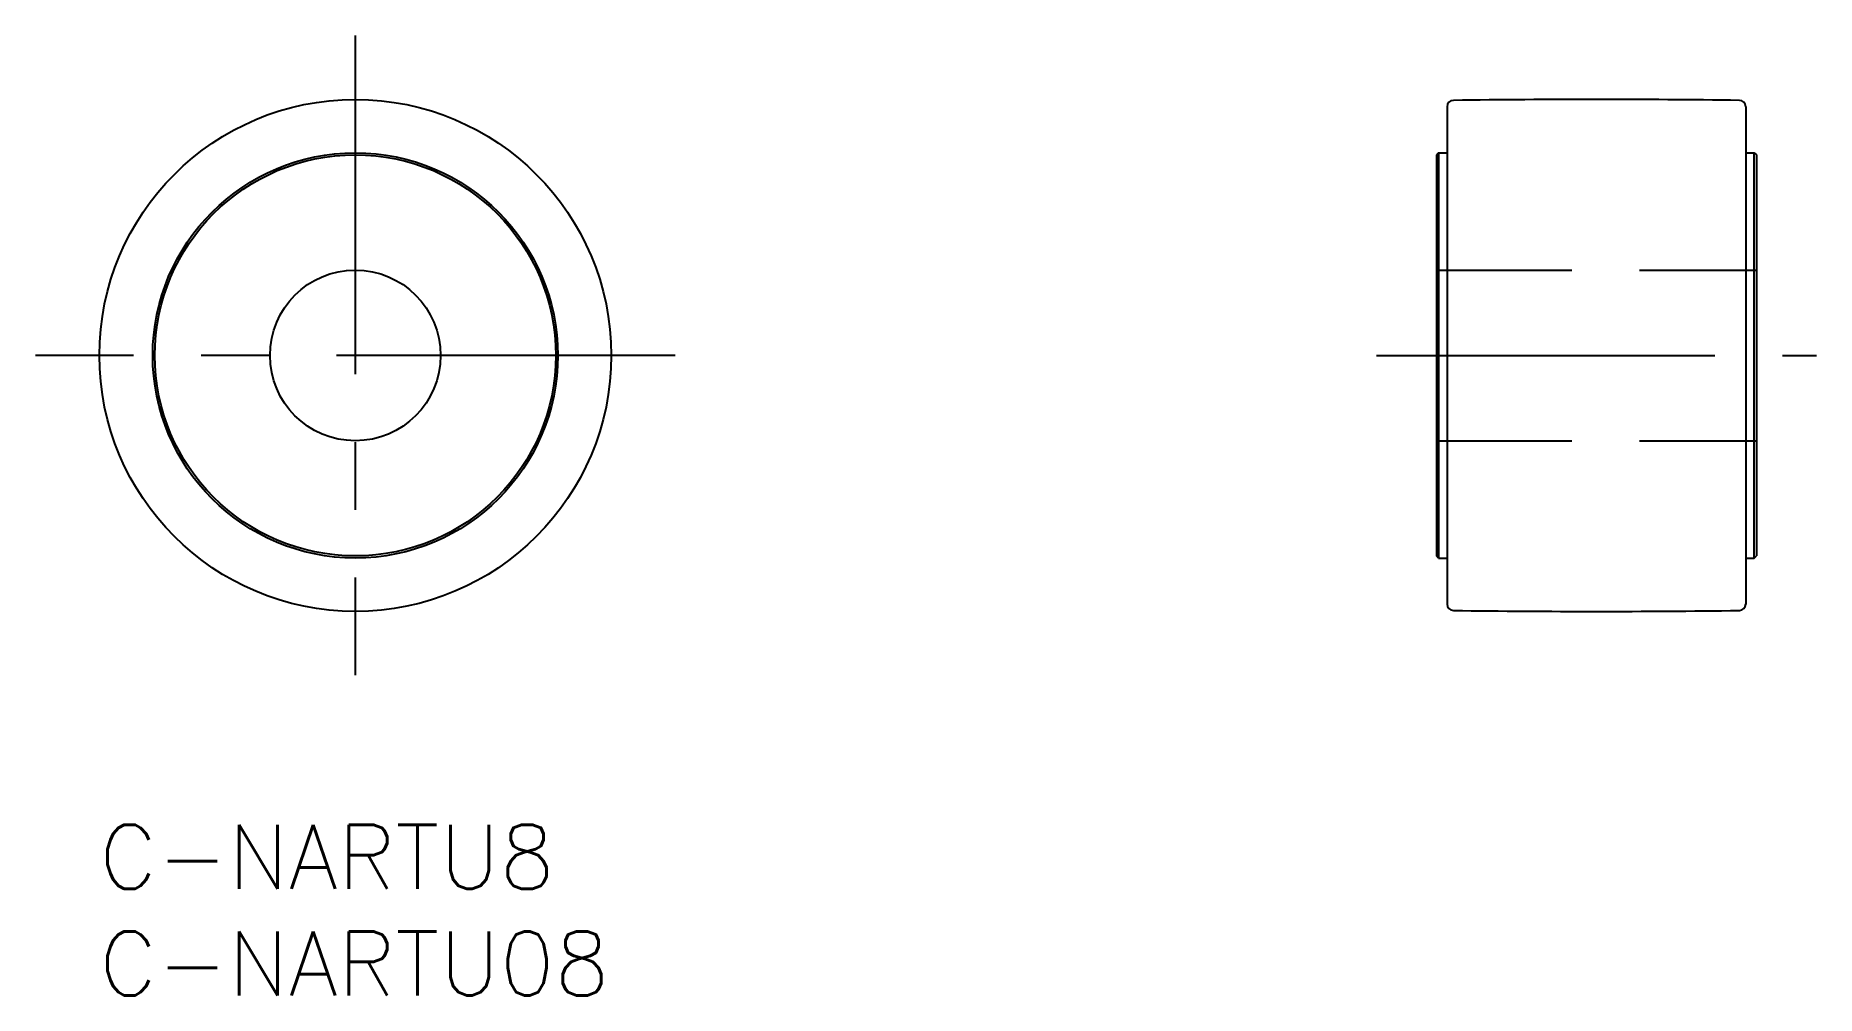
# Model space of a CAD drawing. Extents: x -3 to 80.5, y -8 to 37.
import ezdxf

# ---------------------------------------------------------------- set-up
doc = ezdxf.new("R2010")
doc.units = 0
doc.header["$LTSCALE"] = 0.5
doc.linetypes.add('CENTER', pattern=[50.8, 31.75, -6.35, 6.35, -6.35])
doc.linetypes.add('DASHED', pattern=[19.05, 12.7, -6.35])
for name, color, linetype in [('MSM_CENTER', 1, 'CENTER'), ('MSM_CONTINUOUS', 7, 'CONTINUOUS'), ('MSM_DASHED', 4, 'DASHED'), ('MSM_PART_NUMBER', 7, 'CONTINUOUS')]:
    doc.layers.add(name, color=color, linetype=linetype)
doc.styles.get("Standard").update_dxf_attribs({"font": 'txt.shx', "height": 3, "bigfont": 'bigfont.shx'})

# ---------------------------------------------------------------- blocks, each defined once
blk = doc.blocks.new('*U14')
at = {"layer": 'MSM_PART_NUMBER'}
blk.add_text('C-NARTU8', height=3, dxfattribs=at).set_placement((0, -3))
blk = doc.blocks.new('*U15')
at = {"layer": 'MSM_PART_NUMBER'}
blk.add_text('C-NARTU08', height=3, dxfattribs=at).set_placement((0, -8))

msp = doc.modelspace()

# ---------------------------------------------------------------- linework, layer by layer
at = {"layer": 'MSM_CENTER'}
for p, q in [((12, 36.991), (12, 7.009)), ((26.991, 22), (-2.991, 22)), ((59.88, 22), (80.512, 22))]:
    msp.add_line(p, q, dxfattribs=at)
at = {"layer": 'MSM_CONTINUOUS'}
for p, q in [((63.196, 33.655), (63.196, 10.345)), ((77.196, 33.655), (77.196, 10.345)), ((62.796, 31.5), (62.696, 31.4)), ((62.696, 31.4), (62.696, 12.6)), ((62.796, 31.5), (63.196, 31.5)), ((62.796, 31.5), (62.796, 12.5)), ((77.196, 31.5), (77.596, 31.5)), ((77.596, 31.5), (77.696, 31.4)), ((77.596, 12.5), (77.596, 31.5)), ((77.696, 31.4), (77.696, 12.6)), ((62.796, 12.5), (62.696, 12.6)), ((77.596, 12.5), (77.696, 12.6)), ((62.796, 12.5), (63.196, 12.5)), ((77.196, 12.5), (77.596, 12.5))]:
    msp.add_line(p, q, dxfattribs=at)
for radius in [12, 9.5, 9.4, 4]:
    msp.add_circle((12, 22), radius, dxfattribs=at)
for centre, radius, start, end in [((63.496, 33.655), 0.3, 90.76825, 180), ((70.196, -466), 500, 89.23175, 90.76825), ((76.896, 33.655), 0.3, 0, 89.23175), ((63.496, 10.345), 0.3, 180, 269.23175), ((70.196, 510), 500, 269.23175, 270.76825), ((76.896, 10.345), 0.3, 270.76825, 0)]:
    msp.add_arc(centre, radius, start, end, dxfattribs=at)
at = {"layer": 'MSM_DASHED'}
for p, q in [((62.696, 26), (77.696, 26)), ((62.696, 18), (77.696, 18))]:
    msp.add_line(p, q, dxfattribs=at)

# ---------------------------------------------------------------- block references
at = {"layer": 'MSM_CONTINUOUS'}
for name in ['*U14', '*U15']:
    msp.add_blockref(name, (0, 0), dxfattribs=at)

doc.saveas('drawing.dxf')
